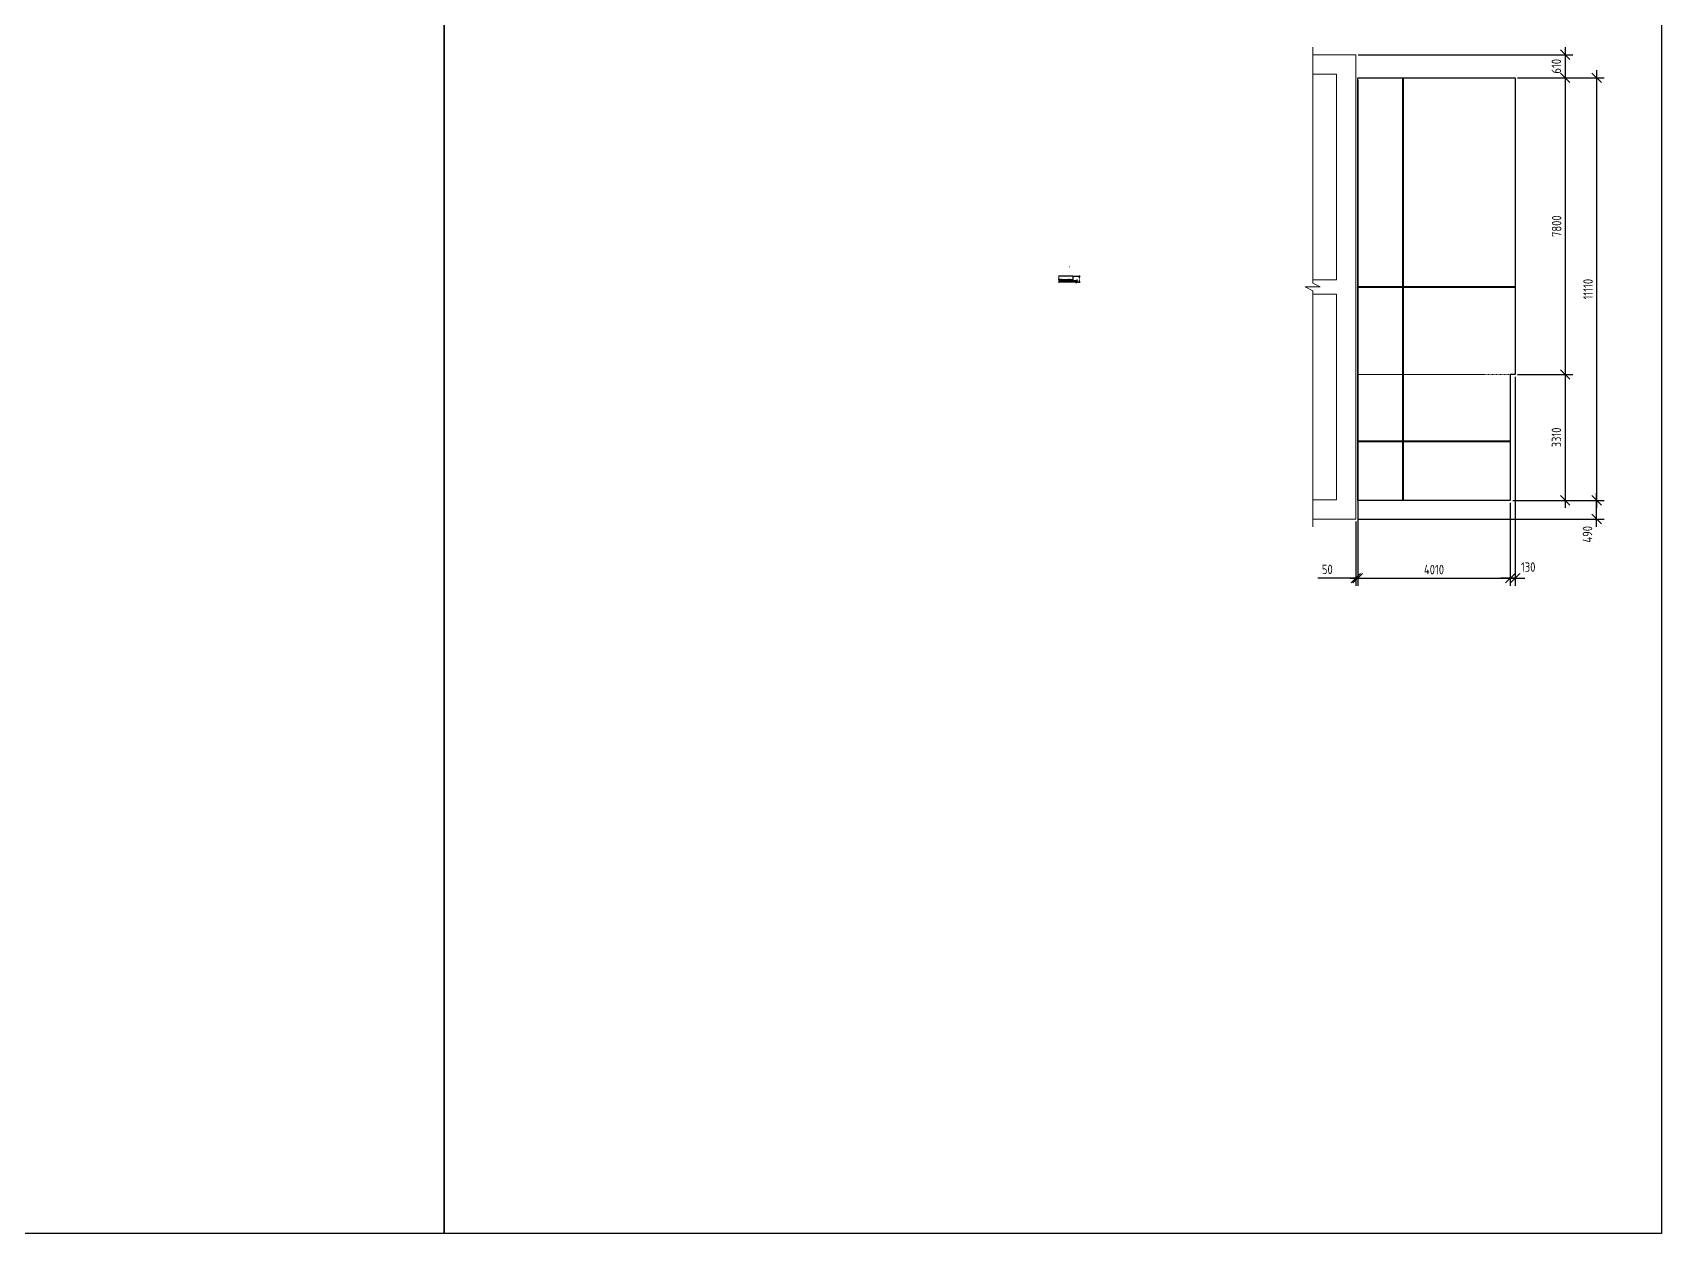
# Model space of a CAD drawing. Header units: millimetres. Extents: x -69913 to 106360, y -63759 to 35456.
# Drawn here: x -27091 to 15731, y -18783 to 12792 of the extents above; entities that cross this region are included whole.
import ezdxf

# ---------------------------------------------------------------- set-up
doc = ezdxf.new("R2010")
doc.units = ezdxf.units.MM
doc.header["$MEASUREMENT"] = 0
doc.linetypes.add('ГОСТ 2.303 4', pattern=[7, 5, -2, 0])
for name, color, linetype, lineweight in [('Арматура ОСН', 6, 'Continuous', 40), ('Кирпич силикат', 31, 'Continuous', 30), ('МЕТАЛЛ-25', 122, 'Continuous', 30), ('МОНОЛИТ', 2, 'Continuous', 30), ('размеры', 4, 'Continuous', 15), ('текст', 1, 'Continuous', 25), ('тонкая', 4, 'Continuous', 20)]:
    doc.layers.add(name, color=color, linetype=linetype, lineweight=lineweight)
doc.styles.add('style2', font='CS_Gost2304.shx')
doc.styles.add('ГОСТ 2.304', font='CS_Gost2304.shx')
doc.dimstyles.new('СПДС', dxfattribs={"dimscale": 100, "dimtxt": 2.5, "dimasz": 2.5, "dimexe": 2, "dimexo": 0.625, "dimgap": 1, "dimtad": 1, "dimdec": 0, "dimtxsty": 'ГОСТ 2.304', "dimblk": 'OBLIQUE', "dimblk1": 'OBLIQUE', "dimblk2": 'OBLIQUE', "dimcen": 2.5, "dimdle": 2, "dimadec": 0, "dimazin": 2, "dimtfac": 0.75, "dimtdec": 4, "dimtmove": 1, "dimatfit": 3, "dimfxl": 1, "dimtfill": 1, "dimtolj": 1, "dimarcsym": 1})

# ---------------------------------------------------------------- blocks, each defined once
blk = doc.blocks.new('_Oblique')
at = {"color": 0, "linetype": 'ByBlock', "lineweight": -2}
blk.add_line((-0.5, -0.5), (0.5, 0.5), dxfattribs=at)
blk = doc.blocks.new('*D174')
at = {"layer": 'размеры', "color": 0, "lineweight": -2, "ltscale": 100, "transparency": 16777216}
for p, q in [((7747, 11539), (7747, -1753)), ((7697, -62), (7697, -1753)), ((7697, -1553), (6697, -1553)), ((7747, -1553), (7697, -1553)), ((7747, -1553), (7997, -1553))]:
    blk.add_line(p, q, dxfattribs=at)
at = {"layer": 'размеры', "color": 0, "lineweight": -2, "ltscale": 100, "transparency": 16777216, "xscale": 250, "yscale": 250, "zscale": 250}
blk.add_blockref('_Oblique', (7697, -1553), dxfattribs=at)
at = {"layer": 'размеры', "color": 0, "lineweight": -2, "ltscale": 100, "transparency": 16777216, "xscale": 250, "yscale": 250, "zscale": 250, "rotation": 180}
blk.add_blockref('_Oblique', (7747, -1553), dxfattribs=at)
at = {"layer": 'размеры', "color": 0, "ltscale": 100, "transparency": 16777216, "insert": (6947, -1323), "char_height": 250, "attachment_point": 5, "style": 'ГОСТ 2.304', "bg_fill": 3, "box_fill_scale": 1.25, "bg_fill_color": 256, "bg_fill_true_color": 13158600, "bg_fill_transparency": 0}
blk.add_mtext('\\A1;50', dxfattribs=at)
blk = doc.blocks.new('*D191')
at = {"layer": 'размеры', "color": 0, "lineweight": -2, "ltscale": 100, "transparency": 16777216}
for p, q in [((7747, 11539), (7747, -1753)), ((11757, 428), (11757, -1753)), ((7547, -1553), (11957, -1553))]:
    blk.add_line(p, q, dxfattribs=at)
at = {"layer": 'размеры', "color": 0, "lineweight": -2, "ltscale": 100, "transparency": 16777216, "xscale": 250, "yscale": 250, "zscale": 250, "rotation": 180}
blk.add_blockref('_Oblique', (7747, -1553), dxfattribs=at)
at = {"layer": 'размеры', "color": 0, "lineweight": -2, "ltscale": 100, "transparency": 16777216, "xscale": 250, "yscale": 250, "zscale": 250}
blk.add_blockref('_Oblique', (11757, -1553), dxfattribs=at)
at = {"layer": 'размеры', "color": 0, "ltscale": 100, "transparency": 16777216, "insert": (9752, -1328), "char_height": 250, "attachment_point": 5, "style": 'ГОСТ 2.304', "bg_fill": 3, "box_fill_scale": 1.25, "bg_fill_color": 256, "bg_fill_true_color": 13158600, "bg_fill_transparency": 0}
blk.add_mtext('\\A1;4010', dxfattribs=at)
blk = doc.blocks.new('*D207')
at = {"layer": 'размеры', "color": 0, "lineweight": -2, "ltscale": 100, "transparency": 16777216}
for p, q in [((11887, 3739), (11887, -1753)), ((11757, 428), (11757, -1753)), ((11757, -1553), (11507, -1553)), ((11887, -1553), (12137, -1553))]:
    blk.add_line(p, q, dxfattribs=at)
at = {"layer": 'размеры', "color": 0, "ltscale": 100, "transparency": 16777216, "insert": (12228, -1262), "char_height": 250, "attachment_point": 5, "style": 'ГОСТ 2.304', "bg_fill": 3, "box_fill_scale": 1.25, "bg_fill_color": 256, "bg_fill_true_color": 13158600, "bg_fill_transparency": 0}
blk.add_mtext('\\A1;130', dxfattribs=at)
at = {"layer": 'размеры', "color": 0, "lineweight": -2, "ltscale": 100, "transparency": 16777216}
blk.add_line((11887, -1553), (11757, -1553), dxfattribs=at)
at = {"layer": 'размеры', "color": 0, "lineweight": -2, "ltscale": 100, "transparency": 16777216, "xscale": 250, "yscale": 250, "zscale": 250}
blk.add_blockref('_Oblique', (11757, -1553), dxfattribs=at)
at = {"layer": 'размеры', "color": 0, "lineweight": -2, "ltscale": 100, "transparency": 16777216, "xscale": 250, "yscale": 250, "zscale": 250, "rotation": 180}
blk.add_blockref('_Oblique', (11887, -1553), dxfattribs=at)
blk = doc.blocks.new('*D208')
at = {"layer": 'размеры', "color": 0, "lineweight": -2, "ltscale": 100, "transparency": 16777216}
for p, q in [((7760, 12210), (13400, 12210)), ((13200, 12410), (13200, 11401)), ((11950, 11601), (13400, 11601))]:
    blk.add_line(p, q, dxfattribs=at)
at = {"layer": 'размеры', "color": 0, "ltscale": 100, "transparency": 16777216, "insert": (12968, 11906), "char_height": 250, "attachment_point": 5, "rotation": 90, "style": 'ГОСТ 2.304', "bg_fill": 3, "box_fill_scale": 1.25, "bg_fill_color": 256, "bg_fill_true_color": 13158600, "bg_fill_transparency": 0}
blk.add_mtext('\\A1;610', dxfattribs=at)
at = {"layer": 'размеры', "color": 0, "lineweight": -2, "ltscale": 100, "transparency": 16777216, "xscale": 250, "yscale": 250, "zscale": 250}
for p, rotation in [((13200, 12210), 90), ((13200, 11601), 270)]:
    blk.add_blockref('_Oblique', p, dxfattribs=dict(at, rotation=rotation))
blk = doc.blocks.new('*D209')
at = {"layer": 'размеры', "color": 0, "lineweight": -2, "ltscale": 100, "transparency": 16777216}
for p, q in [((11950, 11601), (13400, 11601)), ((13200, 11801), (13200, 3601)), ((11950, 3801), (13400, 3801))]:
    blk.add_line(p, q, dxfattribs=at)
at = {"layer": 'размеры', "color": 0, "lineweight": -2, "ltscale": 100, "transparency": 16777216, "xscale": 250, "yscale": 250, "zscale": 250}
for p, rotation in [((13200, 11601), 90), ((13200, 3801), 270)]:
    blk.add_blockref('_Oblique', p, dxfattribs=dict(at, rotation=rotation))
at = {"layer": 'размеры', "color": 0, "ltscale": 100, "transparency": 16777216, "insert": (12975, 7701), "char_height": 250, "attachment_point": 5, "rotation": 90, "style": 'ГОСТ 2.304', "bg_fill": 3, "box_fill_scale": 1.25, "bg_fill_color": 256, "bg_fill_true_color": 13158600, "bg_fill_transparency": 0}
blk.add_mtext('\\A1;7800', dxfattribs=at)
blk = doc.blocks.new('*D210')
at = {"layer": 'размеры', "color": 0, "lineweight": -2, "ltscale": 100, "transparency": 16777216}
for p, q in [((13200, 4001), (13200, 291)), ((11950, 3801), (13400, 3801)), ((11820, 491), (13400, 491))]:
    blk.add_line(p, q, dxfattribs=at)
at = {"layer": 'размеры', "color": 0, "lineweight": -2, "ltscale": 100, "transparency": 16777216, "xscale": 250, "yscale": 250, "zscale": 250}
for p, rotation in [((13200, 3801), 90), ((13200, 491), 270)]:
    blk.add_blockref('_Oblique', p, dxfattribs=dict(at, rotation=rotation))
at = {"layer": 'размеры', "color": 0, "ltscale": 100, "transparency": 16777216, "insert": (12970, 2146), "char_height": 250, "attachment_point": 5, "rotation": 90, "style": 'ГОСТ 2.304', "bg_fill": 3, "box_fill_scale": 1.25, "bg_fill_color": 256, "bg_fill_true_color": 13158600, "bg_fill_transparency": 0}
blk.add_mtext('\\A1;3310', dxfattribs=at)
blk = doc.blocks.new('*D211')
at = {"layer": 'размеры', "color": 0, "lineweight": -2, "ltscale": 100, "transparency": 16777216}
for p, q in [((11820, 491), (14226, 491)), ((14026, -200), (14026, 691)), ((7760, 0), (14226, 0))]:
    blk.add_line(p, q, dxfattribs=at)
at = {"layer": 'размеры', "color": 0, "lineweight": -2, "ltscale": 100, "transparency": 16777216, "xscale": 250, "yscale": 250, "zscale": 250, "rotation": 90}
blk.add_blockref('_Oblique', (14026, 491), dxfattribs=at)
at = {"layer": 'размеры', "color": 0, "ltscale": 100, "transparency": 16777216, "insert": (13787, -400), "char_height": 250, "attachment_point": 5, "rotation": 90, "style": 'ГОСТ 2.304', "bg_fill": 3, "box_fill_scale": 1.25, "bg_fill_color": 256, "bg_fill_true_color": 13158600, "bg_fill_transparency": 0}
blk.add_mtext('\\A1;490', dxfattribs=at)
at = {"layer": 'размеры', "color": 0, "lineweight": -2, "ltscale": 100, "transparency": 16777216, "xscale": 250, "yscale": 250, "zscale": 250, "rotation": 270}
blk.add_blockref('_Oblique', (14026, 0), dxfattribs=at)
blk = doc.blocks.new('*D212')
at = {"layer": 'размеры', "color": 0, "lineweight": -2, "ltscale": 100, "transparency": 16777216}
for p, q in [((11950, 11601), (14226, 11601)), ((14026, 11801), (14026, 291)), ((11820, 491), (14226, 491))]:
    blk.add_line(p, q, dxfattribs=at)
at = {"layer": 'размеры', "color": 0, "lineweight": -2, "ltscale": 100, "transparency": 16777216, "xscale": 250, "yscale": 250, "zscale": 250}
for p, rotation in [((14026, 11601), 90), ((14026, 491), 270)]:
    blk.add_blockref('_Oblique', p, dxfattribs=dict(at, rotation=rotation))
at = {"layer": 'размеры', "color": 0, "ltscale": 100, "transparency": 16777216, "insert": (13801, 6046), "char_height": 250, "attachment_point": 5, "rotation": 90, "style": 'ГОСТ 2.304', "bg_fill": 3, "box_fill_scale": 1.25, "bg_fill_color": 256, "bg_fill_true_color": 13158600, "bg_fill_transparency": 0}
blk.add_mtext('\\A1;11110', dxfattribs=at)
blk = doc.blocks.new('*D214')
at = {"layer": 'размеры', "color": 0, "lineweight": -2, "ltscale": 10, "transparency": 16777216}
for p, q in [((243, 6275), (383, 6275)), ((243, 6235), (383, 6235)), ((363, 6295), (363, 6215))]:
    blk.add_line(p, q, dxfattribs=at)
at = {"layer": 'размеры', "color": 0, "ltscale": 10, "transparency": 16777216, "insert": (341, 6189), "char_height": 25, "attachment_point": 5, "rotation": 90, "style": 'ГОСТ 2.304', "bg_fill": 3, "box_fill_scale": 1.25, "bg_fill_color": 256, "bg_fill_true_color": 13158600, "bg_fill_transparency": 0}
blk.add_mtext('\\A1;40', dxfattribs=at)
at = {"layer": 'размеры', "color": 0, "lineweight": -2, "ltscale": 10, "transparency": 16777216, "xscale": 25, "yscale": 25, "zscale": 25}
for p, rotation in [((363, 6275), 90), ((363, 6235), 270)]:
    blk.add_blockref('_Oblique', p, dxfattribs=dict(at, rotation=rotation))
blk = doc.blocks.new('*D215')
at = {"layer": 'размеры', "color": 0, "lineweight": -2, "ltscale": 10, "transparency": 16777216}
for p, q in [((263, 6385), (453, 6385)), ((263, 6235), (453, 6235)), ((433, 6215), (433, 6405))]:
    blk.add_line(p, q, dxfattribs=at)
at = {"layer": 'размеры', "color": 0, "lineweight": -2, "ltscale": 10, "transparency": 16777216, "xscale": 25, "yscale": 25, "zscale": 25}
for p, rotation in [((433, 6385), 90), ((433, 6235), 270)]:
    blk.add_blockref('_Oblique', p, dxfattribs=dict(at, rotation=rotation))
at = {"layer": 'размеры', "color": 0, "ltscale": 10, "transparency": 16777216, "insert": (410, 6310), "char_height": 25, "attachment_point": 5, "rotation": 90, "style": 'ГОСТ 2.304', "bg_fill": 3, "box_fill_scale": 1.25, "bg_fill_color": 256, "bg_fill_true_color": 13158600, "bg_fill_transparency": 0}
blk.add_mtext('\\A1;150', dxfattribs=at)

msp = doc.modelspace()

# ---------------------------------------------------------------- linework, layer by layer
at = {"ltscale": 100}
for points in [[(-37917.2, 18371.4), (-16269.9, 18371.4), (-16269.9, -18783.1), (-37917.2, -18783.1)], [(-16269.9, 18371.4), (15730.6, 18371.4), (15730.6, -18783.1), (-16269.9, -18783.1)]]:
    msp.add_lwpolyline(points, close=True, dxfattribs=at)
at = {"layer": 'Арматура ОСН', "ltscale": 100}
for p, q in [((8939.9, 510.8), (8939.9, 11581)), ((-108.3, 6286.9), (236.3, 6286.9)), ((-108.3, 6274.9), (236.3, 6274.9)), ((236.3, 6274.9), (236.3, 6286.9)), ((7767.5, 6105), (11867.5, 6105))]:
    msp.add_line(p, q, dxfattribs=at)
for centre in [(-43.7, 6292.9), (156.3, 6292.9)]:
    msp.add_circle(centre, 6, dxfattribs=at)
at = {"layer": 'Кирпич силикат', "lineweight": 15, "ltscale": 100}
for p, q in [((7697.5, 12210), (7697.5, 0)), ((7187.5, 6290), (7187.5, 11700)), ((7187.5, 510), (7187.5, 5910))]:
    msp.add_line(p, q, dxfattribs=at)
at = {"layer": 'Кирпич силикат', "lineweight": 15, "ltscale": 100, "flags": 128}
for points in [[(7697.5, 12210), (6562.5, 12210)], [(6562.5, 11700), (7187.5, 11700)], [(7187.5, 6290), (6562.5, 6290)], [(6562.5, 5910), (7187.5, 5910)], [(7187.5, 510), (6562.5, 510)], [(6562.5, 0), (7697.5, 0)]]:
    msp.add_lwpolyline(points, dxfattribs=at)
at = {"layer": 'МОНОЛИТ'}
for p, q in [((256.3, 6384.9), (-108.3, 6384.9)), ((-108.3, 6234.9), (256.3, 6234.9)), ((256.3, 6384.9), (256.3, 6234.9))]:
    msp.add_line(p, q, dxfattribs=at)
at = {"layer": 'МОНОЛИТ', "ltscale": 20}
msp.add_line((256.3, 6234.9), (-108.3, 6234.9), dxfattribs=at)
at = {"layer": 'МОНОЛИТ', "ltscale": 100}
msp.add_lwpolyline([(11757.5, 490.8), (7747.5, 490.8), (7747.5, 11601), (11887.5, 11601), (11887.5, 3801), (11757.5, 3801)], dxfattribs=at)
at = {"layer": 'размеры', "ltscale": 100}
for p, q in [((6562.5, 6205), (6562.5, 12410)), ((6762.5, 6105), (6362.5, 6105)), ((6362.5, 6105), (6562.5, 6005)), ((6562.5, 6205), (6762.5, 6105)), ((6562.5, -200), (6562.5, 6005))]:
    msp.add_line(p, q, dxfattribs=at)
at = {"layer": 'тонкая', "ltscale": 20}
for p, q in [((-108.3, 6299.9), (-128.3, 6309.9)), ((-128.3, 6309.9), (-88.3, 6309.9)), ((-108.3, 6404.9), (-108.3, 6319.9)), ((-88.3, 6309.9), (-108.3, 6319.9)), ((-108.3, 6299.9), (-108.3, 6214.9))]:
    msp.add_line(p, q, dxfattribs=at)

# ---------------------------------------------------------------- next in the draw order: dimensions: what is measured, and where the dimension line sits
at = {"layer": 'размеры', "ltscale": 100}
dim = msp.add_linear_dim(base=(7697.5, -1552.7), p1=(7747.5, 11601), p2=(7697.5, 0), dimstyle='СПДС', override={"dimtmove": 0}, dxfattribs=at)
dim.commit()
dim.dimension.update_dxf_attribs({"geometry": '*D174', "text_midpoint": (6947.5, -1322.6)})
at = {"layer": 'размеры', "ltscale": 10}
dim = msp.add_linear_dim(base=(363.2, 6234.9), p1=(236.3, 6274.9), p2=(236.3, 6234.9), angle=90, dimstyle='СПДС', override={"dimscale": 10}, dxfattribs=at)
dim.commit()
dim.dimension.update_dxf_attribs({"geometry": '*D214', "text_midpoint": (363.2, 6188.5), "dimtype": 160})

# ---------------------------------------------------------------- next in the draw order: dimensions: what is measured, and where the dimension line sits
at = {"layer": 'размеры', "ltscale": 100}
dim = msp.add_linear_dim(base=(11757.5, -1552.7), p1=(7747.5, 11601), p2=(11757.5, 490.8), dimstyle='СПДС', dxfattribs=at)
dim.commit()
dim.dimension.update_dxf_attribs({"geometry": '*D191', "text_midpoint": (9752.5, -1327.7)})
at = {"layer": 'размеры', "ltscale": 10}
dim = msp.add_linear_dim(base=(432.6, 6384.9), p1=(256.3, 6234.9), p2=(256.3, 6384.9), angle=90, dimstyle='СПДС', override={"dimscale": 10}, dxfattribs=at)
dim.commit()
dim.dimension.update_dxf_attribs({"geometry": '*D215', "text_midpoint": (409.6, 6309.9)})

# ---------------------------------------------------------------- next in the draw order: linework, layer by layer
at = {"layer": 'МОНОЛИТ', "ltscale": 100}
msp.add_line((11757.5, 3801), (11757.5, 490.8), dxfattribs=at)

# ---------------------------------------------------------------- next in the draw order: texts
at = {"layer": 'текст', "color": 0, "linetype": 'Continuous', "lineweight": 25, "ltscale": 15, "style": 'style2', "width": 0.8}
msp.add_text('1-1', height=40, dxfattribs=at).set_placement((131.6, 6614.4))

# ---------------------------------------------------------------- next in the draw order: dimensions: what is measured, and where the dimension line sits
at = {"layer": 'размеры', "ltscale": 100}
dim = msp.add_linear_dim(base=(13200, 11601), p1=(7697.5, 12210), p2=(11887.5, 11601), angle=90, dimstyle='СПДС', override={"dimrnd": 5}, dxfattribs=at)
dim.commit()
dim.dimension.update_dxf_attribs({"geometry": '*D208', "text_midpoint": (13200, 11905.5), "dimtype": 160})

# ---------------------------------------------------------------- next in the draw order: dimensions: what is measured, and where the dimension line sits
dim = msp.add_linear_dim(base=(11757.5, -1552.7), p1=(11887.5, 3801), p2=(11757.5, 490.8), dimstyle='СПДС', override={"dimtmove": 2}, dxfattribs=at)
dim.commit()
dim.dimension.update_dxf_attribs({"geometry": '*D207', "text_midpoint": (12228.1, -1262.2), "dimtype": 160})

# ---------------------------------------------------------------- next in the draw order: dimensions: what is measured, and where the dimension line sits
dim = msp.add_linear_dim(base=(13200, 3801), p1=(11887.5, 11601), p2=(11887.5, 3801), angle=90, dimstyle='СПДС', dxfattribs=at)
dim.commit()
dim.dimension.update_dxf_attribs({"geometry": '*D209', "text_midpoint": (12975, 7701)})

# ---------------------------------------------------------------- next in the draw order: dimensions: what is measured, and where the dimension line sits
dim = msp.add_linear_dim(base=(13200, 490.8), p1=(11887.5, 3801), p2=(11757.5, 490.8), angle=90, dimstyle='СПДС', dxfattribs=at)
dim.commit()
dim.dimension.update_dxf_attribs({"geometry": '*D210', "text_midpoint": (12969.8, 2145.9)})

# ---------------------------------------------------------------- next in the draw order: dimensions: what is measured, and where the dimension line sits
dim = msp.add_linear_dim(base=(14025.6, 490.8), p1=(7697.5, 0), p2=(11757.5, 490.8), angle=90, dimstyle='СПДС', override={"dimrnd": 5, "dimtmove": 2}, dxfattribs=at)
dim.commit()
dim.dimension.update_dxf_attribs({"geometry": '*D211', "text_midpoint": (13787.1, -400.5), "dimtype": 160})

# ---------------------------------------------------------------- next in the draw order: dimensions: what is measured, and where the dimension line sits
dim = msp.add_linear_dim(base=(14025.6, 490.8), p1=(11887.5, 11601), p2=(11757.5, 490.8), angle=90, dimstyle='СПДС', dxfattribs=at)
dim.commit()
dim.dimension.update_dxf_attribs({"geometry": '*D212', "text_midpoint": (13800.6, 6045.9)})

# ---------------------------------------------------------------- next in the draw order: linework, layer by layer
at = {"layer": 'Арматура ОСН', "ltscale": 100}
msp.add_line((7767.5, 2049.6), (11737.5, 2049.6), dxfattribs=at)
at = {"layer": 'МЕТАЛЛ-25', "color": 4, "linetype": 'ГОСТ 2.303 4', "lineweight": 20, "ltscale": 5}
msp.add_line((11757.5, 3801), (7747.5, 3801), dxfattribs=at)

doc.saveas('drawing.dxf')
